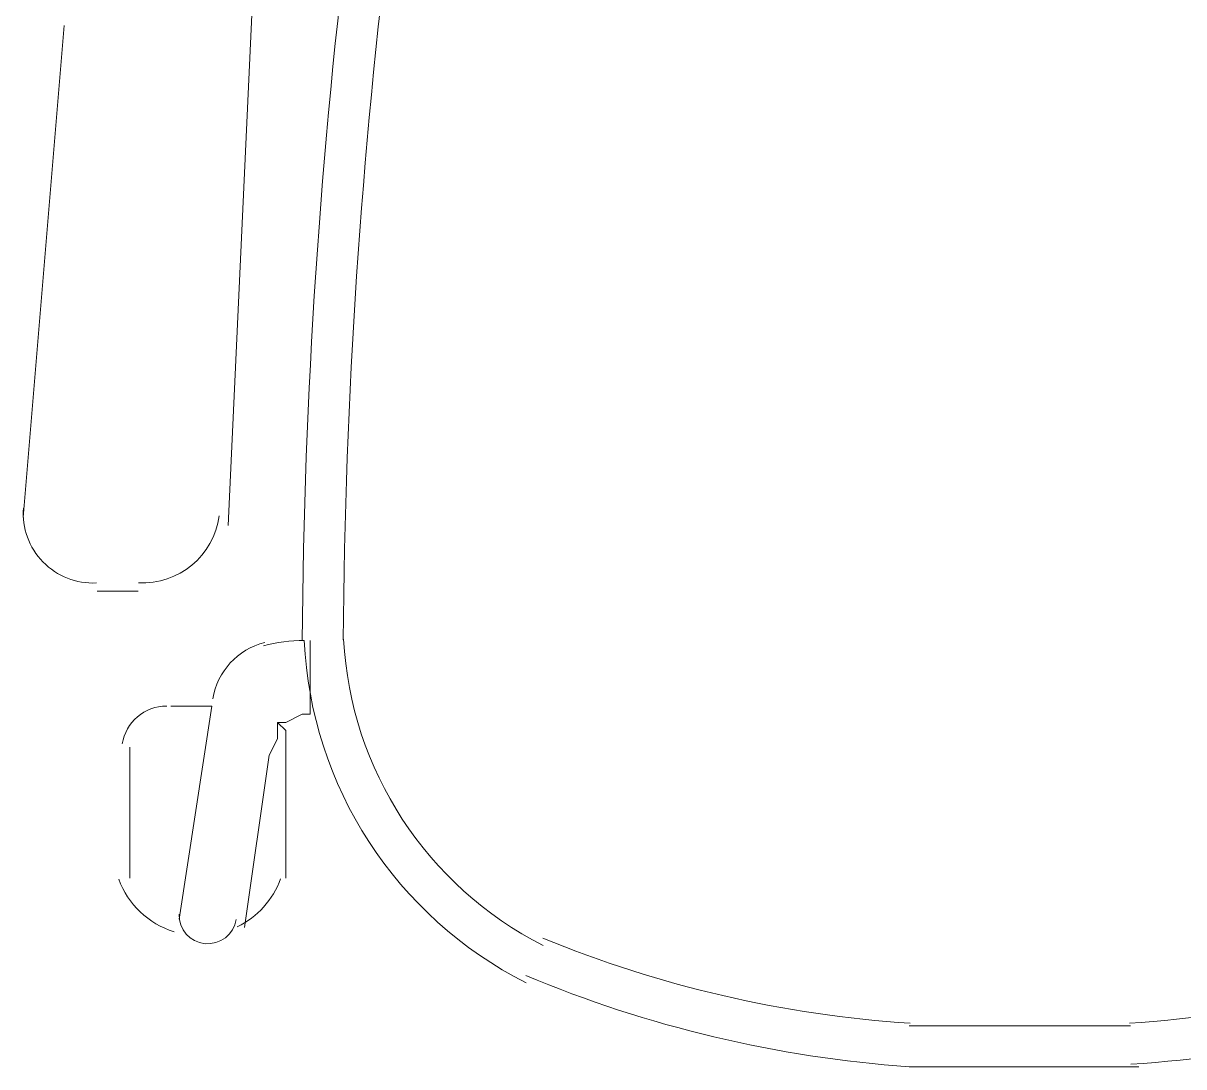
# Model space of a CAD drawing. Header units: metres. Extents: x 29 to 86.9, y -23.2 to 39.7.
# Drawn here: x 74.1874 to 74.5335, y -17.4978 to -17.1866 of the extents above; entities that cross this region are included whole.
import ezdxf

# ---------------------------------------------------------------- set-up
doc = ezdxf.new("R2010")
doc.units = ezdxf.units.M
doc.header["$LTSCALE"] = 100
doc.layers.get('0').update_dxf_attribs({"color": 254})
doc.layers.add('Arqui', color=8, linetype='Continuous', lineweight=0)

# ---------------------------------------------------------------- blocks, each defined once
blk = doc.blocks.new('A$C9582355f')
at = {"layer": 'Arqui'}
for points in [[(45.27321873276554, 5.986497511394191), (45.26588193276558, 5.827533511393995)], [(45.20474193276556, 5.829979111394096), (45.21696993276561, 5.976715111394242)], [(45.23898033276561, 5.807968711394096), (45.22675233276556, 5.807968711394096)], [(45.29033793276557, 5.793295111393945), (45.29033793276557, 5.781067111393895), (45.29033793276557, 5.771284711393946), (45.28789233276558, 5.771284711393946), (45.28300113276561, 5.768839111393845), (45.28055553276562, 5.768839111393845), (45.28055553276562, 5.763947911394098), (45.27810993276552, 5.759056711393896), (45.27077313276556, 5.707699111394049)], [(45.25120833276554, 5.71014471139415), (45.26099073276561, 5.773730311394047), (45.24876273276556, 5.773730311394047)], [(45.28300113276561, 5.7223727113942), (45.28300113276561, 5.763947911394098), (45.28300113276561, 5.766393511394199), (45.28055553276562, 5.768839111393845)], [(45.23653473276562, 5.761502311393997), (45.23653473276562, 5.7223727113942)], [(45.46886673276555, 5.678351911394202), (45.5031051327656, 5.678351911394202), (45.53489793276555, 5.678351911394202)]]:
    blk.add_lwpolyline(points, dxfattribs=at)
for points in [[(45.35471791255753, 5.691178912201849, -0.2703998475503337), (45.28852028947762, 5.793291736466017, 0.05835826122701471), (45.27638803471763, 5.791731565946066)], [(45.35459942323752, 5.693358015169906, 0.08177025660679439), (45.46886673276555, 5.666123911394152), (45.5031051327656, 5.666123911394152), (45.53734353276553, 5.666123911394152)]]:
    blk.add_lwpolyline(points, format="xyb", dxfattribs=at)
blk.add_lwpolyline([(45.30027381862152, 5.793631454761908, 0.2684717099794312), (45.35980446708555, 5.702308348681981, -0.2684717099794312)], format="xyb", close=True, dxfattribs=at)
for centre, radius, start, end in [((47.14287716737721, 5.779844282796148), 1.854984880258143, 172.8039437103953, 179.5880114916213), ((47.14286634904744, 5.779844426991531), 1.842746069768806, 172.8258779031766, 179.5770268079396), ((45.22552941101418, 5.831201865042203), 0.02078747498416521, 175.5888371711601, 272.8948659432055), ((45.24020314635635, 5.833647516394649), 0.02323319527365362, 267.3192945664229, 352.0403904699595), ((45.28177829178509, 5.772507553430842), 0.02078754725413619, 104.007519255098, 170.7221722807147), ((45.24753993574581, 5.760279499529588), 0.01345081186445929, 90.00001269462638, 170.9033263105205), ((45.25732235257664, 5.730932304994894), 0.0256788065793323, 200.1653814334102, 252.7569091260916), ((45.25732241348277, 5.730932219371425), 0.02567868610777527, 295.9935669347539, 340.1697811197245), ((45.25976794501111, 5.711367525159403), 0.00855962036883275, 178.1709045480037, 351.02971460346), ((45.49209972863986, 6.026848855885419), 0.3484969316358738, 247.6647600617559, 266.2317107063163), ((45.51166493689124, 6.026848855886328), 0.3484969316363908, 273.7682892936967, 292.335239938226), ((45.51166481773538, 6.026849399290313), 0.3607254773871807, 273.7078761152324, 292.4066368968543)]:
    blk.add_arc(centre, radius, start, end, dxfattribs=at)

msp = doc.modelspace()

# ---------------------------------------------------------------- block references
msp.add_blockref('A$C9582355f', (28.98266172889876, -23.16396569870889))

doc.saveas('drawing.dxf')
